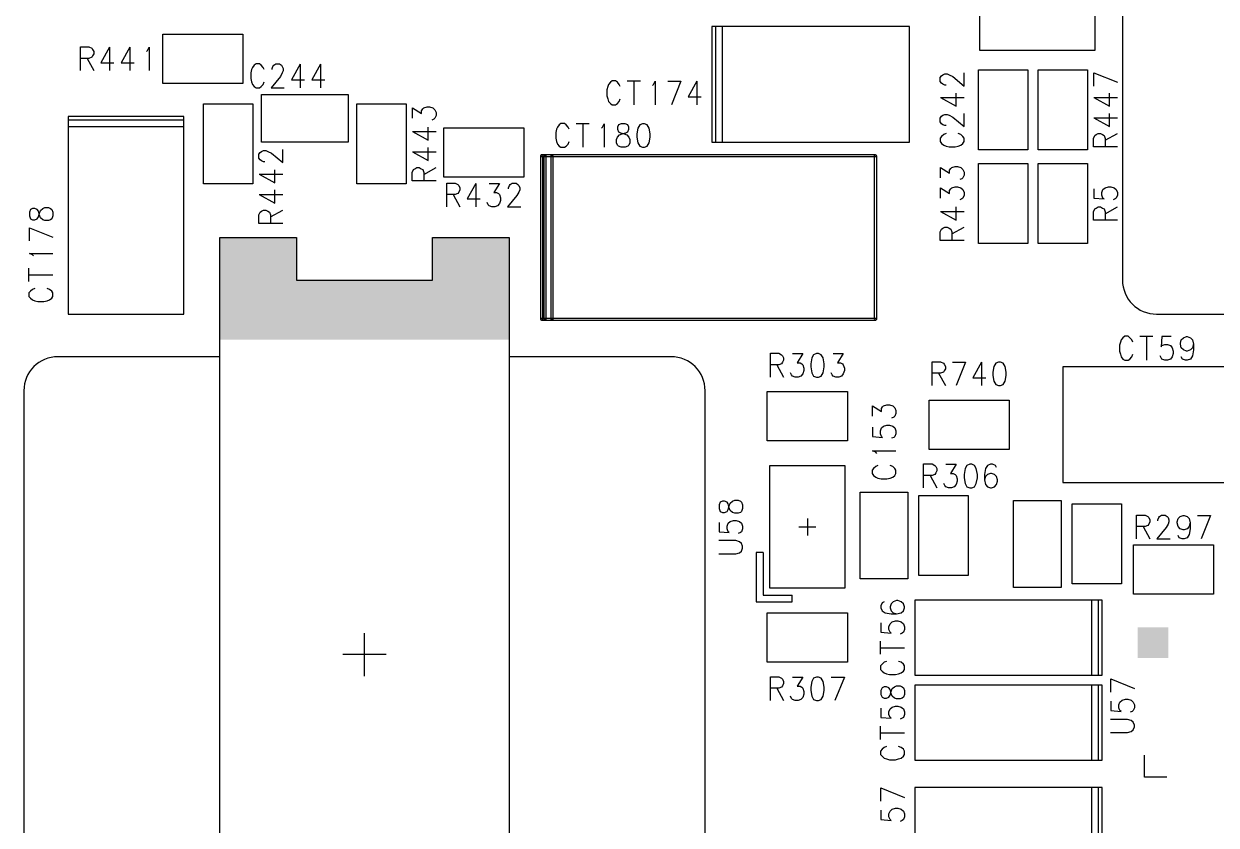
# Model space of a CAD drawing. Extents: x 295 to 953, y 10 to 290.
# Drawn here: x 705.5 to 763.3, y 161.7 to 200.5 of the extents above; entities that cross this region are included whole.
import ezdxf

# ---------------------------------------------------------------- set-up
doc = ezdxf.new("R2010")
doc.units = 0
doc.header["$LTSCALE"] = 5
doc.header["$MEASUREMENT"] = 0
doc.layers.add('13_C-SILK_GBR', color=7, linetype='CONTINUOUS')

msp = doc.modelspace()

# ---------------------------------------------------------------- linework, layer by layer
at = {"layer": '13_C-SILK_GBR'}
for p, q in [((758.753, 213.7), (758.753, 188.125)), ((751.823, 208.338), (751.823, 199.263)), ((757.433, 199.263), (757.433, 208.338)), ((739.365, 200.418), (738.87, 200.418)), ((739.035, 200.418), (738.87, 200.418)), ((738.87, 200.418), (738.87, 194.808)), ((739.2, 200.418), (739.035, 200.418)), ((739.035, 200.418), (739.035, 194.808)), ((739.365, 200.418), (739.365, 194.808)), ((748.44, 200.418), (739.365, 200.418)), ((748.44, 194.808), (748.44, 200.418)), ((712.264, 197.654), (712.264, 200.046)), ((712.264, 200.046), (716.141, 200.046)), ((716.141, 200.046), (716.141, 197.654)), ((708.286, 198.273), (708.286, 199.428)), ((708.286, 199.428), (708.695, 199.428)), ((708.695, 199.428), (708.829, 199.358)), ((708.829, 199.358), (708.873, 199.305)), ((708.873, 199.305), (708.924, 199.2)), ((709.688, 199.409), (709.267, 198.657)), ((709.688, 199.409), (709.688, 198.273)), ((710.67, 199.409), (710.249, 198.657)), ((710.67, 199.409), (710.67, 198.273)), ((711.48, 199.2), (711.531, 199.253)), ((711.531, 199.253), (711.607, 199.409)), ((711.607, 199.409), (711.607, 198.273)), ((751.823, 199.263), (757.433, 199.263)), ((708.695, 198.868), (708.286, 198.868)), ((708.599, 198.868), (708.924, 198.273)), ((708.829, 198.919), (708.695, 198.868)), ((708.873, 198.99), (708.829, 198.919)), ((708.924, 199.094), (708.873, 198.99)), ((708.924, 199.2), (708.924, 199.094)), ((709.267, 198.657), (709.906, 198.657)), ((710.249, 198.657), (710.888, 198.657)), ((716.574, 198.322), (716.536, 198.165)), ((716.536, 198.165), (716.536, 197.885)), ((716.618, 198.428), (716.574, 198.322)), ((716.702, 198.533), (716.618, 198.428)), ((716.785, 198.603), (716.702, 198.533)), ((716.956, 198.603), (716.785, 198.603)), ((717.041, 198.533), (716.956, 198.603)), ((717.13, 198.428), (717.041, 198.533)), ((717.174, 198.322), (717.13, 198.428)), ((717.562, 198.375), (717.607, 198.48)), ((717.562, 198.322), (717.562, 198.375)), ((717.607, 198.48), (717.651, 198.533)), ((717.651, 198.533), (717.74, 198.603)), ((717.74, 198.603), (717.927, 198.603)), ((717.927, 198.603), (718.016, 198.533)), ((718.06, 198.165), (717.971, 197.99)), ((718.016, 198.533), (718.06, 198.48)), ((718.06, 198.48), (718.105, 198.375)), ((718.105, 198.269), (718.06, 198.165)), ((718.105, 198.375), (718.105, 198.269)), ((718.92, 198.584), (718.499, 197.832)), ((718.92, 198.584), (718.92, 197.448)), ((719.902, 198.584), (719.481, 197.832)), ((719.902, 198.584), (719.902, 197.448)), ((750.047, 198.071), (750.153, 198.116)), ((750.153, 198.116), (750.258, 198.116)), ((750.258, 198.116), (750.362, 198.071)), ((751.08, 197.528), (751.08, 198.167)), ((751.781, 198.314), (754.174, 198.314)), ((751.781, 194.436), (751.781, 198.314)), ((754.174, 198.314), (754.174, 194.436)), ((754.669, 194.436), (754.669, 198.314)), ((754.669, 198.314), (757.061, 198.314)), ((757.061, 198.314), (757.061, 194.436)), ((757.368, 197.528), (757.368, 198.167)), ((757.368, 198.167), (758.505, 197.707)), ((716.141, 197.654), (712.264, 197.654)), ((716.536, 197.885), (716.574, 197.728)), ((716.574, 197.728), (716.618, 197.604)), ((716.618, 197.604), (716.702, 197.5)), ((717.041, 197.5), (717.13, 197.604)), ((717.13, 197.604), (717.174, 197.728)), ((717.971, 197.99), (717.517, 197.448)), ((718.499, 197.832), (719.138, 197.832)), ((719.481, 197.832), (720.119, 197.832)), ((733.866, 197.603), (733.821, 197.497)), ((733.948, 197.708), (733.866, 197.603)), ((734.031, 197.778), (733.948, 197.708)), ((734.204, 197.778), (734.031, 197.778)), ((734.286, 197.708), (734.204, 197.778)), ((734.375, 197.603), (734.286, 197.708)), ((734.42, 197.497), (734.375, 197.603)), ((734.765, 197.778), (735.402, 197.778)), ((735.083, 197.778), (735.083, 196.623)), ((735.994, 197.55), (736.045, 197.603)), ((736.045, 197.603), (736.123, 197.759)), ((736.123, 197.759), (736.123, 196.623)), ((736.728, 197.759), (737.365, 197.759)), ((737.365, 197.759), (736.907, 196.623)), ((738.131, 197.759), (737.71, 197.007)), ((738.131, 197.759), (738.131, 196.623)), ((749.925, 197.938), (749.994, 198.027)), ((749.925, 197.751), (749.925, 197.938)), ((749.994, 197.662), (749.925, 197.751)), ((749.994, 198.027), (750.047, 198.071)), ((750.047, 197.617), (749.994, 197.662)), ((750.153, 197.573), (750.047, 197.617)), ((750.206, 197.573), (750.153, 197.573)), ((750.362, 198.071), (750.537, 197.982)), ((750.537, 197.982), (751.08, 197.528)), ((716.702, 197.5), (716.785, 197.448)), ((716.785, 197.448), (716.956, 197.448)), ((716.956, 197.448), (717.041, 197.5)), ((717.049, 194.808), (717.049, 197.118)), ((717.049, 197.118), (721.256, 197.118)), ((717.517, 197.448), (718.156, 197.448)), ((721.256, 197.118), (721.256, 194.808)), ((733.821, 197.497), (733.783, 197.34)), ((733.783, 197.34), (733.783, 197.06)), ((733.783, 197.06), (733.821, 196.903)), ((737.71, 197.007), (738.347, 197.007)), ((749.943, 196.967), (750.696, 196.547)), ((749.943, 196.967), (751.08, 196.967)), ((750.696, 196.547), (750.696, 197.185)), ((757.368, 196.967), (758.121, 196.547)), ((757.368, 196.967), (758.505, 196.967)), ((758.121, 196.547), (758.121, 197.185)), ((714.244, 196.664), (716.636, 196.664)), ((714.244, 192.786), (714.244, 196.664)), ((716.636, 196.664), (716.636, 192.786)), ((721.669, 196.664), (724.061, 196.664)), ((721.669, 192.786), (721.669, 196.664)), ((724.061, 196.664), (724.061, 192.786)), ((724.368, 195.967), (724.368, 196.466)), ((724.368, 196.466), (724.805, 196.192)), ((724.805, 196.332), (724.858, 196.421)), ((724.858, 196.421), (724.909, 196.466)), ((724.909, 196.466), (725.068, 196.517)), ((725.068, 196.517), (725.19, 196.517)), ((725.19, 196.517), (725.348, 196.466)), ((725.348, 196.466), (725.452, 196.377)), ((725.452, 196.377), (725.505, 196.243)), ((733.821, 196.903), (733.866, 196.779)), ((733.866, 196.779), (733.948, 196.675)), ((733.948, 196.675), (734.031, 196.623)), ((734.031, 196.623), (734.204, 196.623)), ((734.204, 196.623), (734.286, 196.675)), ((734.286, 196.675), (734.375, 196.779)), ((734.375, 196.779), (734.42, 196.903)), ((713.295, 196.045), (707.685, 196.045)), ((707.685, 196.045), (707.685, 195.88)), ((713.295, 195.88), (707.685, 195.88)), ((707.685, 195.88), (707.685, 195.55)), ((713.295, 195.55), (713.295, 196.045)), ((713.295, 195.88), (713.295, 196.045)), ((713.295, 195.715), (713.295, 195.88)), ((724.805, 196.192), (724.805, 196.332)), ((725.399, 195.923), (725.296, 195.878)), ((725.452, 195.967), (725.399, 195.923)), ((725.505, 196.101), (725.452, 195.967)), ((725.505, 196.243), (725.505, 196.101)), ((749.925, 195.974), (749.994, 196.063)), ((749.925, 195.788), (749.925, 195.974)), ((749.994, 195.699), (749.925, 195.788)), ((749.994, 196.063), (750.047, 196.108)), ((750.047, 196.108), (750.153, 196.152)), ((750.153, 196.152), (750.258, 196.152)), ((750.258, 196.152), (750.362, 196.108)), ((750.362, 196.108), (750.537, 196.019)), ((750.537, 196.019), (751.08, 195.565)), ((751.08, 195.565), (751.08, 196.203)), ((757.368, 195.986), (758.121, 195.565)), ((757.368, 195.986), (758.505, 195.986)), ((758.121, 195.565), (758.121, 196.203)), ((713.295, 195.55), (707.685, 195.55)), ((707.685, 195.55), (707.685, 186.475)), ((713.295, 186.475), (713.295, 195.55)), ((724.368, 195.317), (725.121, 194.897)), ((724.368, 195.317), (725.505, 195.317)), ((725.121, 194.897), (725.121, 195.535)), ((725.876, 193.116), (725.876, 195.509)), ((725.876, 195.509), (729.754, 195.509)), ((729.754, 195.509), (729.754, 193.116)), ((731.346, 195.435), (731.308, 195.278)), ((731.308, 195.278), (731.308, 194.997)), ((731.391, 195.54), (731.346, 195.435)), ((731.473, 195.646), (731.391, 195.54)), ((731.556, 195.715), (731.473, 195.646)), ((731.729, 195.715), (731.556, 195.715)), ((731.811, 195.646), (731.729, 195.715)), ((731.9, 195.54), (731.811, 195.646)), ((731.945, 195.435), (731.9, 195.54)), ((732.29, 195.715), (732.927, 195.715)), ((732.608, 195.715), (732.608, 194.56)), ((733.519, 195.487), (733.57, 195.54)), ((733.57, 195.54), (733.648, 195.697)), ((733.648, 195.697), (733.648, 194.56)), ((734.342, 195.646), (734.298, 195.54)), ((734.298, 195.54), (734.298, 195.435)), ((734.298, 195.435), (734.342, 195.312)), ((734.476, 195.697), (734.342, 195.646)), ((734.342, 195.312), (734.432, 195.26)), ((734.387, 195.156), (734.521, 195.207)), ((734.432, 195.26), (734.616, 195.207)), ((734.661, 195.697), (734.476, 195.697)), ((734.521, 195.207), (734.705, 195.26)), ((734.616, 195.207), (734.75, 195.156)), ((734.795, 195.646), (734.661, 195.697)), ((734.705, 195.26), (734.795, 195.312)), ((734.839, 195.54), (734.795, 195.646)), ((734.795, 195.312), (734.839, 195.435)), ((734.839, 195.435), (734.839, 195.54)), ((735.28, 195.487), (735.235, 195.207)), ((735.235, 195.207), (735.235, 195.05)), ((735.369, 195.646), (735.28, 195.487)), ((735.509, 195.697), (735.369, 195.646)), ((735.598, 195.697), (735.509, 195.697)), ((735.732, 195.646), (735.598, 195.697)), ((735.821, 195.487), (735.732, 195.646)), ((735.872, 195.207), (735.821, 195.487)), ((735.872, 195.05), (735.872, 195.207)), ((750.047, 195.654), (749.994, 195.699)), ((750.153, 195.609), (750.047, 195.654)), ((750.206, 195.222), (750.1, 195.177)), ((750.206, 195.609), (750.153, 195.609)), ((750.923, 195.177), (750.8, 195.222)), ((757.472, 195.171), (757.578, 195.222)), ((757.578, 195.222), (757.683, 195.222)), ((757.683, 195.222), (757.787, 195.171)), ((757.909, 194.897), (758.505, 195.222)), ((721.256, 194.808), (717.049, 194.808)), ((731.308, 194.997), (731.346, 194.841)), ((731.346, 194.841), (731.391, 194.717)), ((731.391, 194.717), (731.473, 194.613)), ((731.811, 194.613), (731.9, 194.717)), ((731.9, 194.717), (731.945, 194.841)), ((734.253, 194.944), (734.298, 195.05)), ((734.253, 194.77), (734.253, 194.944)), ((734.298, 194.666), (734.253, 194.77)), ((734.298, 195.05), (734.387, 195.156)), ((734.342, 194.613), (734.298, 194.666)), ((734.75, 195.156), (734.839, 195.05)), ((734.839, 194.666), (734.795, 194.613)), ((734.839, 195.05), (734.89, 194.944)), ((734.89, 194.77), (734.839, 194.666)), ((734.89, 194.944), (734.89, 194.77)), ((735.235, 195.05), (735.28, 194.77)), ((735.28, 194.77), (735.369, 194.613)), ((735.732, 194.613), (735.821, 194.77)), ((735.821, 194.77), (735.872, 195.05)), ((738.87, 194.808), (739.035, 194.808)), ((739.035, 194.808), (739.365, 194.808)), ((739.365, 194.808), (748.44, 194.808)), ((749.994, 195.088), (749.925, 195.004)), ((749.925, 195.004), (749.925, 194.832)), ((749.925, 194.832), (749.994, 194.75)), ((750.1, 195.177), (749.994, 195.088)), ((749.994, 194.75), (750.1, 194.666)), ((750.1, 194.666), (750.206, 194.621)), ((750.206, 194.621), (750.362, 194.583)), ((750.643, 194.583), (750.8, 194.621)), ((750.8, 194.621), (750.923, 194.666)), ((751.027, 195.088), (750.923, 195.177)), ((750.923, 194.666), (751.027, 194.75)), ((751.08, 195.004), (751.027, 195.088)), ((751.027, 194.75), (751.08, 194.832)), ((751.08, 194.832), (751.08, 195.004)), ((757.35, 194.992), (757.419, 195.126)), ((757.35, 194.583), (757.35, 194.992)), ((757.419, 195.126), (757.472, 195.171)), ((757.787, 195.171), (757.858, 195.126)), ((757.858, 195.126), (757.909, 194.992)), ((757.909, 194.992), (757.909, 194.583)), ((716.925, 194.225), (716.994, 194.314)), ((716.925, 194.039), (716.925, 194.225)), ((716.994, 194.314), (717.047, 194.359)), ((717.047, 194.359), (717.153, 194.403)), ((717.153, 194.403), (717.258, 194.403)), ((717.258, 194.403), (717.362, 194.359)), ((717.362, 194.359), (717.537, 194.27)), ((717.537, 194.27), (718.08, 193.816)), ((718.08, 193.816), (718.08, 194.454)), ((724.368, 194.336), (725.121, 193.915)), ((724.368, 194.336), (725.505, 194.336)), ((725.121, 193.915), (725.121, 194.553)), ((730.579, 194.164), (730.604, 194.189)), ((730.604, 194.189), (730.579, 194.164)), ((730.579, 194.148), (730.579, 194.164)), ((730.579, 194.164), (730.579, 194.131)), ((730.579, 186.228), (730.579, 194.148)), ((730.579, 194.131), (730.604, 194.106)), ((730.604, 194.189), (730.637, 194.189)), ((730.62, 194.189), (730.604, 194.189)), ((730.785, 194.189), (730.62, 194.189)), ((730.62, 194.106), (730.785, 194.106)), ((730.637, 194.189), (730.661, 194.164)), ((730.661, 194.148), (730.661, 186.228)), ((730.769, 194.189), (730.744, 194.164)), ((730.744, 194.164), (730.769, 194.189)), ((730.744, 194.164), (730.744, 194.131)), ((730.744, 194.148), (730.744, 194.164)), ((730.744, 186.228), (730.744, 194.148)), ((730.744, 194.131), (730.769, 194.106)), ((730.785, 194.189), (730.769, 194.189)), ((730.769, 194.189), (730.802, 194.189)), ((731.115, 194.189), (730.785, 194.189)), ((730.785, 194.106), (730.802, 194.106)), ((730.785, 194.106), (731.115, 194.106)), ((730.826, 194.164), (730.802, 194.189)), ((730.802, 194.189), (730.826, 194.164)), ((730.802, 194.106), (730.826, 194.131)), ((730.826, 194.131), (730.826, 194.164)), ((730.826, 194.148), (730.826, 186.228)), ((731.099, 194.189), (731.074, 194.164)), ((731.074, 194.164), (731.099, 194.189)), ((731.074, 194.164), (731.074, 194.131)), ((731.074, 194.148), (731.074, 194.164)), ((731.074, 186.228), (731.074, 194.148)), ((731.074, 194.131), (731.099, 194.106)), ((731.115, 194.189), (731.099, 194.189)), ((731.099, 194.189), (731.132, 194.189)), ((746.79, 194.189), (731.115, 194.189)), ((731.115, 194.106), (731.132, 194.106)), ((731.115, 194.106), (746.79, 194.106)), ((731.156, 194.164), (731.132, 194.189)), ((731.132, 194.189), (731.156, 194.164)), ((731.132, 194.106), (731.156, 194.131)), ((731.156, 194.131), (731.156, 194.164)), ((731.156, 194.148), (731.156, 186.228)), ((731.473, 194.613), (731.556, 194.56)), ((731.556, 194.56), (731.729, 194.56)), ((731.729, 194.56), (731.811, 194.613)), ((734.476, 194.56), (734.342, 194.613)), ((734.661, 194.56), (734.476, 194.56)), ((734.795, 194.613), (734.661, 194.56)), ((735.369, 194.613), (735.509, 194.56)), ((735.509, 194.56), (735.598, 194.56)), ((735.598, 194.56), (735.732, 194.613)), ((746.749, 194.164), (746.774, 194.189)), ((746.749, 194.148), (746.749, 194.164)), ((746.749, 186.228), (746.749, 194.148)), ((746.774, 194.189), (746.807, 194.189)), ((746.79, 194.106), (746.807, 194.106)), ((746.831, 194.164), (746.807, 194.189)), ((746.807, 194.189), (746.831, 194.164)), ((746.807, 194.106), (746.831, 194.131)), ((746.831, 194.131), (746.831, 194.164)), ((746.831, 194.148), (746.831, 186.228)), ((750.362, 194.583), (750.643, 194.583)), ((754.174, 194.436), (751.781, 194.436)), ((757.061, 194.436), (754.669, 194.436)), ((758.505, 194.583), (757.35, 194.583)), ((716.994, 193.95), (716.925, 194.039)), ((717.047, 193.905), (716.994, 193.95)), ((717.153, 193.86), (717.047, 193.905)), ((717.206, 193.86), (717.153, 193.86)), ((717.696, 192.834), (717.696, 193.473)), ((724.35, 193.342), (724.419, 193.476)), ((724.419, 193.476), (724.472, 193.521)), ((724.472, 193.521), (724.578, 193.572)), ((724.578, 193.572), (724.683, 193.572)), ((724.683, 193.572), (724.787, 193.521)), ((724.787, 193.521), (724.858, 193.476)), ((724.858, 193.476), (724.909, 193.342)), ((724.909, 193.247), (725.505, 193.572)), ((749.943, 193.08), (749.943, 193.578)), ((749.943, 193.578), (750.38, 193.304)), ((750.38, 193.445), (750.433, 193.534)), ((750.433, 193.534), (750.484, 193.578)), ((750.484, 193.578), (750.643, 193.629)), ((750.643, 193.629), (750.765, 193.629)), ((750.765, 193.629), (750.923, 193.578)), ((750.923, 193.578), (751.027, 193.489)), ((751.027, 193.489), (751.08, 193.356)), ((751.781, 193.776), (754.174, 193.776)), ((751.781, 189.899), (751.781, 193.776)), ((754.174, 193.776), (754.174, 189.899)), ((754.669, 193.776), (757.061, 193.776)), ((754.669, 189.899), (754.669, 193.776)), ((757.061, 193.776), (757.061, 189.899)), ((716.943, 193.255), (717.696, 192.834)), ((716.943, 193.255), (718.08, 193.255)), ((724.35, 192.933), (724.35, 193.342)), ((725.505, 192.933), (724.35, 192.933)), ((724.909, 193.342), (724.909, 192.933)), ((729.754, 193.116), (725.876, 193.116)), ((750.38, 193.304), (750.38, 193.445)), ((750.974, 193.035), (750.871, 192.991)), ((751.027, 193.08), (750.974, 193.035)), ((751.08, 193.214), (751.027, 193.08)), ((751.08, 193.356), (751.08, 193.214)), ((716.636, 192.786), (714.244, 192.786)), ((717.696, 191.852), (717.696, 192.491)), ((724.061, 192.786), (721.669, 192.786)), ((726.023, 191.673), (726.023, 192.828)), ((726.023, 192.828), (726.432, 192.828)), ((726.432, 192.828), (726.566, 192.758)), ((726.566, 192.319), (726.432, 192.268)), ((726.566, 192.758), (726.611, 192.705)), ((726.611, 192.39), (726.566, 192.319)), ((726.611, 192.705), (726.662, 192.6)), ((726.662, 192.494), (726.611, 192.39)), ((726.662, 192.6), (726.662, 192.494)), ((727.426, 192.809), (727.005, 192.057)), ((727.426, 192.809), (727.426, 191.673)), ((728.076, 192.809), (728.574, 192.809)), ((728.574, 192.809), (728.3, 192.372)), ((728.3, 192.372), (728.44, 192.372)), ((728.44, 192.372), (728.53, 192.319)), ((728.53, 192.319), (728.574, 192.268)), ((729.013, 192.6), (729.058, 192.705)), ((729.013, 192.547), (729.013, 192.6)), ((729.058, 192.705), (729.102, 192.758)), ((729.102, 192.758), (729.191, 192.828)), ((729.191, 192.828), (729.378, 192.828)), ((729.378, 192.828), (729.467, 192.758)), ((729.511, 192.39), (729.422, 192.215)), ((729.467, 192.758), (729.511, 192.705)), ((729.511, 192.705), (729.556, 192.6)), ((729.556, 192.494), (729.511, 192.39)), ((729.556, 192.6), (729.556, 192.494)), ((749.943, 192.098), (749.943, 192.597)), ((749.943, 192.597), (750.38, 192.323)), ((750.38, 192.463), (750.433, 192.552)), ((750.38, 192.323), (750.38, 192.463)), ((750.433, 192.552), (750.484, 192.597)), ((750.484, 192.597), (750.643, 192.648)), ((750.643, 192.648), (750.765, 192.648)), ((750.765, 192.648), (750.923, 192.597)), ((750.923, 192.597), (751.027, 192.507)), ((751.027, 192.507), (751.08, 192.374)), ((751.08, 192.374), (751.08, 192.232)), ((757.368, 192.552), (757.368, 192.098)), ((757.753, 192.367), (757.805, 192.507)), ((757.753, 192.232), (757.753, 192.367)), ((757.805, 192.507), (757.909, 192.597)), ((757.909, 192.597), (758.068, 192.648)), ((758.068, 192.648), (758.19, 192.648)), ((758.19, 192.648), (758.348, 192.597)), ((758.348, 192.597), (758.452, 192.507)), ((758.452, 192.507), (758.505, 192.367)), ((758.505, 192.367), (758.505, 192.232)), ((716.943, 192.273), (717.696, 191.852)), ((716.943, 192.273), (718.08, 192.273)), ((726.432, 192.268), (726.023, 192.268)), ((726.337, 192.268), (726.662, 191.673)), ((727.005, 192.057), (727.643, 192.057)), ((728.031, 191.778), (727.987, 191.882)), ((728.076, 191.725), (728.031, 191.778)), ((728.574, 191.829), (728.485, 191.725)), ((728.574, 192.268), (728.625, 192.11)), ((728.625, 191.988), (728.574, 191.829)), ((728.625, 192.11), (728.625, 191.988)), ((729.422, 192.215), (728.968, 191.673)), ((750.974, 192.054), (750.871, 192.009)), ((751.027, 192.098), (750.974, 192.054)), ((751.08, 192.232), (751.027, 192.098)), ((757.368, 192.098), (757.858, 192.054)), ((757.805, 192.098), (757.753, 192.232)), ((757.858, 192.054), (757.805, 192.098)), ((758.399, 192.054), (758.296, 192.009)), ((758.452, 192.098), (758.399, 192.054)), ((758.505, 192.232), (758.452, 192.098)), ((705.857, 191.549), (705.806, 191.415)), ((705.806, 191.415), (705.806, 191.23)), ((705.806, 191.23), (705.857, 191.097)), ((705.962, 191.593), (705.857, 191.549)), ((706.068, 191.593), (705.962, 191.593)), ((706.19, 191.549), (706.068, 191.593)), ((706.243, 191.46), (706.19, 191.549)), ((706.19, 191.097), (706.243, 191.186)), ((706.296, 191.275), (706.243, 191.46)), ((706.243, 191.186), (706.296, 191.371)), ((706.296, 191.371), (706.347, 191.504)), ((706.347, 191.141), (706.296, 191.275)), ((706.347, 191.504), (706.453, 191.593)), ((706.453, 191.593), (706.558, 191.644)), ((706.558, 191.644), (706.733, 191.644)), ((706.733, 191.644), (706.837, 191.593)), ((706.837, 191.593), (706.89, 191.549)), ((706.89, 191.549), (706.943, 191.415)), ((706.943, 191.23), (706.89, 191.097)), ((706.943, 191.415), (706.943, 191.23)), ((716.925, 191.28), (716.994, 191.413)), ((716.925, 190.871), (716.925, 191.28)), ((716.994, 191.413), (717.047, 191.458)), ((717.047, 191.458), (717.153, 191.509)), ((717.153, 191.509), (717.258, 191.509)), ((717.258, 191.509), (717.362, 191.458)), ((717.362, 191.458), (717.433, 191.413)), ((717.433, 191.413), (717.484, 191.28)), ((717.484, 191.184), (718.08, 191.509)), ((717.484, 191.28), (717.484, 190.871)), ((728.209, 191.673), (728.076, 191.725)), ((728.351, 191.673), (728.209, 191.673)), ((728.485, 191.725), (728.351, 191.673)), ((728.968, 191.673), (729.607, 191.673)), ((749.943, 191.448), (750.696, 191.027)), ((749.943, 191.448), (751.08, 191.448)), ((750.696, 191.027), (750.696, 191.666)), ((757.35, 191.437), (757.419, 191.57)), ((757.35, 191.027), (757.35, 191.437)), ((757.419, 191.57), (757.472, 191.615)), ((757.472, 191.615), (757.578, 191.666)), ((757.578, 191.666), (757.683, 191.666)), ((757.683, 191.666), (757.787, 191.615)), ((757.787, 191.615), (757.858, 191.57)), ((757.858, 191.57), (757.909, 191.437)), ((757.909, 191.341), (758.505, 191.666)), ((757.909, 191.437), (757.909, 191.027)), ((705.806, 190.026), (705.806, 190.663)), ((705.806, 190.663), (706.943, 190.204)), ((705.857, 191.097), (705.962, 191.052)), ((705.962, 191.052), (706.068, 191.052)), ((706.068, 191.052), (706.19, 191.097)), ((706.453, 191.052), (706.347, 191.141)), ((706.558, 191.008), (706.453, 191.052)), ((706.733, 191.008), (706.558, 191.008)), ((706.837, 191.052), (706.733, 191.008)), ((706.89, 191.097), (706.837, 191.052)), ((718.08, 190.871), (716.925, 190.871)), ((749.925, 190.455), (749.994, 190.588)), ((749.994, 190.588), (750.047, 190.633)), ((750.047, 190.633), (750.153, 190.684)), ((750.153, 190.684), (750.258, 190.684)), ((750.258, 190.684), (750.362, 190.633)), ((750.362, 190.633), (750.433, 190.588)), ((750.433, 190.588), (750.484, 190.455)), ((750.484, 190.359), (751.08, 190.684)), ((758.505, 191.027), (757.35, 191.027)), ((715.028, 190.188), (718.74, 190.188)), ((715.028, 149.763), (715.028, 190.188)), ((718.74, 190.188), (718.74, 188.125)), ((725.34, 190.188), (729.053, 190.188)), ((725.34, 188.125), (725.34, 190.188)), ((729.053, 190.188), (729.053, 149.763)), ((749.925, 190.046), (749.925, 190.455)), ((751.08, 190.046), (749.925, 190.046)), ((750.484, 190.455), (750.484, 190.046)), ((705.962, 189.343), (705.806, 189.42)), ((705.806, 189.42), (706.943, 189.42)), ((754.174, 189.899), (751.781, 189.899)), ((757.061, 189.899), (754.669, 189.899)), ((706.015, 189.292), (705.962, 189.343)), ((705.788, 188.062), (705.788, 188.699)), ((705.788, 188.381), (706.943, 188.381)), ((706.068, 187.717), (705.962, 187.673)), ((706.786, 187.673), (706.662, 187.717)), ((718.74, 188.125), (725.34, 188.125)), ((705.857, 187.584), (705.788, 187.501)), ((705.788, 187.501), (705.788, 187.328)), ((705.788, 187.328), (705.857, 187.246)), ((705.962, 187.673), (705.857, 187.584)), ((705.857, 187.246), (705.962, 187.163)), ((705.962, 187.163), (706.068, 187.119)), ((706.068, 187.119), (706.225, 187.081)), ((706.505, 187.081), (706.662, 187.119)), ((706.662, 187.119), (706.786, 187.163)), ((706.89, 187.584), (706.786, 187.673)), ((706.786, 187.163), (706.89, 187.246)), ((706.943, 187.501), (706.89, 187.584)), ((706.89, 187.246), (706.943, 187.328)), ((706.943, 187.328), (706.943, 187.501)), ((706.225, 187.081), (706.505, 187.081)), ((707.685, 186.475), (713.295, 186.475)), ((730.604, 186.269), (730.579, 186.244)), ((730.579, 186.244), (730.579, 186.211)), ((730.579, 186.211), (730.604, 186.186)), ((730.604, 186.186), (730.579, 186.211)), ((730.62, 186.269), (730.604, 186.269)), ((730.637, 186.186), (730.604, 186.186)), ((730.785, 186.269), (730.62, 186.269)), ((730.62, 186.186), (730.785, 186.186)), ((730.661, 186.211), (730.637, 186.186)), ((730.661, 186.228), (730.661, 186.211)), ((730.769, 186.269), (730.744, 186.244)), ((730.744, 186.244), (730.744, 186.211)), ((730.769, 186.186), (730.744, 186.211)), ((730.744, 186.211), (730.769, 186.186)), ((730.785, 186.269), (730.769, 186.269)), ((730.802, 186.186), (730.769, 186.186)), ((731.115, 186.269), (730.785, 186.269)), ((730.785, 186.186), (730.802, 186.186)), ((730.785, 186.186), (731.115, 186.186)), ((730.826, 186.244), (730.802, 186.269)), ((730.802, 186.186), (730.826, 186.211)), ((730.826, 186.211), (730.802, 186.186)), ((730.826, 186.211), (730.826, 186.244)), ((730.826, 186.228), (730.826, 186.211)), ((731.099, 186.269), (731.074, 186.244)), ((731.074, 186.244), (731.074, 186.211)), ((731.074, 186.211), (731.099, 186.186)), ((731.099, 186.186), (731.074, 186.211)), ((731.115, 186.269), (731.099, 186.269)), ((731.132, 186.186), (731.099, 186.186)), ((746.79, 186.269), (731.115, 186.269)), ((731.115, 186.186), (731.132, 186.186)), ((731.115, 186.186), (746.79, 186.186)), ((731.156, 186.244), (731.132, 186.269)), ((731.132, 186.186), (731.156, 186.211)), ((731.156, 186.211), (731.132, 186.186)), ((731.156, 186.211), (731.156, 186.244)), ((731.156, 186.228), (731.156, 186.211)), ((746.774, 186.186), (746.749, 186.211)), ((746.807, 186.186), (746.774, 186.186)), ((746.79, 186.186), (746.807, 186.186)), ((746.831, 186.244), (746.807, 186.269)), ((746.831, 186.211), (746.807, 186.186)), ((746.807, 186.186), (746.831, 186.211)), ((746.831, 186.211), (746.831, 186.244)), ((746.831, 186.228), (746.831, 186.211)), ((760.403, 186.475), (768.24, 186.475)), ((758.86, 185.403), (758.777, 185.333)), ((759.031, 185.403), (758.86, 185.403)), ((759.116, 185.333), (759.031, 185.403)), ((759.592, 185.403), (760.231, 185.403)), ((759.911, 185.403), (759.911, 184.248)), ((760.663, 185.384), (760.619, 184.894)), ((761.117, 185.384), (760.663, 185.384)), ((761.703, 185.333), (761.85, 185.384)), ((761.85, 185.384), (761.894, 185.384)), ((761.894, 185.384), (762.048, 185.333)), ((758.649, 185.122), (758.611, 184.965)), ((758.611, 184.965), (758.611, 184.685)), ((758.693, 185.228), (758.649, 185.122)), ((758.777, 185.333), (758.693, 185.228)), ((759.205, 185.228), (759.116, 185.333)), ((759.249, 185.122), (759.205, 185.228)), ((760.619, 184.894), (760.663, 184.947)), ((760.663, 184.947), (760.797, 185)), ((760.797, 185), (760.932, 185)), ((760.932, 185), (761.072, 184.947)), ((761.072, 184.947), (761.162, 184.843)), ((761.162, 184.843), (761.213, 184.685)), ((761.556, 185.069), (761.6, 185.228)), ((761.556, 185.018), (761.556, 185.069)), ((761.6, 184.843), (761.556, 185.018)), ((761.6, 185.228), (761.703, 185.333)), ((761.703, 184.738), (761.6, 184.843)), ((762.048, 185.333), (762.143, 185.228)), ((762.143, 184.843), (762.048, 184.738)), ((762.143, 185.228), (762.194, 185.018)), ((762.194, 185.018), (762.143, 184.843)), ((762.194, 185.018), (762.194, 184.738)), ((715.028, 184.413), (707.19, 184.413)), ((736.89, 184.413), (729.053, 184.413)), ((741.698, 183.423), (741.698, 184.578)), ((741.698, 184.578), (742.107, 184.578)), ((742.107, 184.578), (742.241, 184.508)), ((742.241, 184.508), (742.286, 184.455)), ((742.286, 184.455), (742.337, 184.35)), ((742.337, 184.244), (742.286, 184.14)), ((742.337, 184.35), (742.337, 184.244)), ((742.769, 184.559), (743.267, 184.559)), ((743.267, 184.559), (742.993, 184.122)), ((743.706, 184.35), (743.662, 184.069)), ((743.795, 184.508), (743.706, 184.35)), ((743.936, 184.559), (743.795, 184.508)), ((744.026, 184.559), (743.936, 184.559)), ((744.16, 184.508), (744.026, 184.559)), ((744.249, 184.35), (744.16, 184.508)), ((744.3, 184.069), (744.249, 184.35)), ((744.733, 184.559), (745.231, 184.559)), ((745.231, 184.559), (744.957, 184.122)), ((758.611, 184.685), (758.649, 184.528)), ((758.649, 184.528), (758.693, 184.404)), ((758.693, 184.404), (758.777, 184.3)), ((758.777, 184.3), (758.86, 184.248)), ((758.86, 184.248), (759.031, 184.248)), ((759.031, 184.248), (759.116, 184.3)), ((759.116, 184.3), (759.205, 184.404)), ((759.205, 184.404), (759.249, 184.528)), ((760.619, 184.353), (760.574, 184.457)), ((760.663, 184.3), (760.619, 184.353)), ((760.797, 184.248), (760.663, 184.3)), ((760.932, 184.248), (760.797, 184.248)), ((761.072, 184.3), (760.932, 184.248)), ((761.162, 184.404), (761.072, 184.3)), ((761.213, 184.563), (761.162, 184.404)), ((761.213, 184.685), (761.213, 184.563)), ((761.652, 184.3), (761.6, 184.404)), ((761.798, 184.248), (761.652, 184.3)), ((761.85, 184.685), (761.703, 184.738)), ((761.894, 184.248), (761.798, 184.248)), ((761.894, 184.685), (761.85, 184.685)), ((762.048, 184.738), (761.894, 184.685)), ((762.048, 184.3), (761.894, 184.248)), ((762.143, 184.457), (762.048, 184.3)), ((762.194, 184.738), (762.143, 184.457)), ((742.107, 184.018), (741.698, 184.018)), ((742.012, 184.018), (742.337, 183.423)), ((742.241, 184.069), (742.107, 184.018)), ((742.286, 184.14), (742.241, 184.069)), ((742.993, 184.122), (743.134, 184.122)), ((743.134, 184.122), (743.223, 184.069)), ((743.223, 184.069), (743.267, 184.018)), ((743.267, 184.018), (743.318, 183.86)), ((743.318, 183.738), (743.267, 183.579)), ((743.318, 183.86), (743.318, 183.738)), ((743.662, 184.069), (743.662, 183.913)), ((743.662, 183.913), (743.706, 183.632)), ((744.249, 183.632), (744.3, 183.913)), ((744.3, 183.913), (744.3, 184.069)), ((744.957, 184.122), (745.097, 184.122)), ((745.097, 184.122), (745.186, 184.069)), ((745.186, 184.069), (745.231, 184.018)), ((745.231, 184.018), (745.282, 183.86)), ((745.282, 183.738), (745.231, 183.579)), ((745.282, 183.86), (745.282, 183.738)), ((749.536, 183.01), (749.536, 184.165)), ((749.536, 184.165), (749.945, 184.165)), ((749.945, 184.165), (750.079, 184.096)), ((750.079, 183.657), (749.945, 183.606)), ((750.079, 184.096), (750.123, 184.043)), ((750.123, 183.728), (750.079, 183.657)), ((750.123, 184.043), (750.174, 183.937)), ((750.174, 183.832), (750.123, 183.728)), ((750.174, 183.937), (750.174, 183.832)), ((750.517, 184.147), (751.156, 184.147)), ((751.156, 184.147), (750.696, 183.01)), ((751.92, 184.147), (751.499, 183.394)), ((751.92, 184.147), (751.92, 183.01)), ((752.525, 183.937), (752.481, 183.657)), ((752.481, 183.657), (752.481, 183.5)), ((752.615, 184.096), (752.525, 183.937)), ((752.755, 184.147), (752.615, 184.096)), ((752.846, 184.147), (752.755, 184.147)), ((752.979, 184.096), (752.846, 184.147)), ((753.068, 183.937), (752.979, 184.096)), ((753.119, 183.657), (753.068, 183.937)), ((753.119, 183.5), (753.119, 183.657)), ((764.94, 183.918), (755.865, 183.918)), ((755.865, 183.918), (755.865, 178.308)), ((742.724, 183.528), (742.68, 183.632)), ((742.769, 183.475), (742.724, 183.528)), ((742.903, 183.423), (742.769, 183.475)), ((743.045, 183.423), (742.903, 183.423)), ((743.178, 183.475), (743.045, 183.423)), ((743.267, 183.579), (743.178, 183.475)), ((743.706, 183.632), (743.795, 183.475)), ((743.795, 183.475), (743.936, 183.423)), ((743.936, 183.423), (744.026, 183.423)), ((744.026, 183.423), (744.16, 183.475)), ((744.16, 183.475), (744.249, 183.632)), ((744.688, 183.528), (744.643, 183.632)), ((744.733, 183.475), (744.688, 183.528)), ((744.866, 183.423), (744.733, 183.475)), ((745.008, 183.423), (744.866, 183.423)), ((745.142, 183.475), (745.008, 183.423)), ((745.231, 183.579), (745.142, 183.475)), ((749.945, 183.606), (749.536, 183.606)), ((749.849, 183.606), (750.174, 183.01)), ((751.499, 183.394), (752.138, 183.394)), ((752.481, 183.5), (752.525, 183.22)), ((752.525, 183.22), (752.615, 183.063)), ((752.979, 183.063), (753.068, 183.22)), ((753.068, 183.22), (753.119, 183.5)), ((705.54, 182.763), (705.54, 157.188)), ((738.54, 157.188), (738.54, 182.763)), ((741.551, 180.329), (741.551, 182.721)), ((741.551, 182.721), (745.429, 182.721)), ((745.429, 182.721), (745.429, 180.329)), ((752.615, 183.063), (752.755, 183.01)), ((752.755, 183.01), (752.846, 183.01)), ((752.846, 183.01), (752.979, 183.063)), ((746.643, 181.53), (746.643, 182.028)), ((746.643, 182.028), (747.08, 181.754)), ((747.08, 181.895), (747.133, 181.984)), ((747.133, 181.984), (747.184, 182.028)), ((747.184, 182.028), (747.343, 182.079)), ((747.343, 182.079), (747.465, 182.079)), ((747.465, 182.079), (747.623, 182.028)), ((747.623, 182.028), (747.727, 181.939)), ((747.727, 181.939), (747.78, 181.806)), ((749.389, 179.916), (749.389, 182.309)), ((749.389, 182.309), (753.266, 182.309)), ((753.266, 182.309), (753.266, 179.916)), ((747.08, 181.754), (747.08, 181.895)), ((747.674, 181.485), (747.571, 181.441)), ((747.727, 181.53), (747.674, 181.485)), ((747.78, 181.664), (747.727, 181.53)), ((747.78, 181.806), (747.78, 181.664)), ((746.643, 181.002), (746.643, 180.548)), ((747.028, 180.817), (747.08, 180.957)), ((747.028, 180.682), (747.028, 180.817)), ((747.08, 180.957), (747.184, 181.047)), ((747.184, 181.047), (747.343, 181.098)), ((747.343, 181.098), (747.465, 181.098)), ((747.465, 181.098), (747.623, 181.047)), ((747.623, 181.047), (747.727, 180.957)), ((747.727, 180.957), (747.78, 180.817)), ((747.78, 180.817), (747.78, 180.682)), ((745.429, 180.329), (741.551, 180.329)), ((746.643, 180.548), (747.133, 180.504)), ((747.08, 180.548), (747.028, 180.682)), ((747.133, 180.504), (747.08, 180.548)), ((747.674, 180.504), (747.571, 180.459)), ((747.727, 180.548), (747.674, 180.504)), ((747.78, 180.682), (747.727, 180.548)), ((746.8, 179.778), (746.643, 179.854)), ((746.643, 179.854), (747.78, 179.854)), ((746.853, 179.727), (746.8, 179.778)), ((753.266, 179.916), (749.389, 179.916)), ((741.675, 173.193), (741.675, 179.133)), ((741.675, 179.133), (745.305, 179.133)), ((745.305, 179.133), (745.305, 173.193)), ((746.8, 179.09), (746.694, 179.001)), ((746.906, 179.134), (746.8, 179.09)), ((747.623, 179.09), (747.5, 179.134)), ((747.727, 179.001), (747.623, 179.09)), ((749.123, 178.06), (749.123, 179.215)), ((749.123, 179.215), (749.532, 179.215)), ((749.532, 179.215), (749.666, 179.146)), ((749.666, 179.146), (749.711, 179.093)), ((749.711, 179.093), (749.762, 178.987)), ((750.194, 179.197), (750.692, 179.197)), ((750.692, 179.197), (750.418, 178.76)), ((751.22, 179.146), (751.131, 178.987)), ((751.361, 179.197), (751.22, 179.146)), ((751.451, 179.197), (751.361, 179.197)), ((751.585, 179.146), (751.451, 179.197)), ((751.674, 178.987), (751.585, 179.146)), ((752.215, 179.146), (752.113, 178.987)), ((752.362, 179.197), (752.215, 179.146)), ((752.458, 179.197), (752.362, 179.197)), ((752.605, 179.146), (752.458, 179.197)), ((752.656, 179.04), (752.605, 179.146)), ((746.694, 179.001), (746.625, 178.916)), ((746.625, 178.916), (746.625, 178.745)), ((746.625, 178.745), (746.694, 178.662)), ((746.694, 178.662), (746.8, 178.578)), ((746.8, 178.578), (746.906, 178.534)), ((746.906, 178.534), (747.062, 178.496)), ((747.062, 178.496), (747.343, 178.496)), ((747.343, 178.496), (747.5, 178.534)), ((747.5, 178.534), (747.623, 178.578)), ((747.623, 178.578), (747.727, 178.662)), ((747.78, 178.916), (747.727, 179.001)), ((747.727, 178.662), (747.78, 178.745)), ((747.78, 178.745), (747.78, 178.916)), ((749.532, 178.656), (749.123, 178.656)), ((749.437, 178.656), (749.762, 178.06)), ((749.666, 178.707), (749.532, 178.656)), ((749.711, 178.778), (749.666, 178.707)), ((749.762, 178.882), (749.711, 178.778)), ((749.762, 178.987), (749.762, 178.882)), ((750.418, 178.76), (750.559, 178.76)), ((750.559, 178.76), (750.648, 178.707)), ((750.648, 178.707), (750.692, 178.656)), ((750.692, 178.656), (750.743, 178.497)), ((750.743, 178.497), (750.743, 178.375)), ((751.131, 178.987), (751.087, 178.707)), ((751.087, 178.707), (751.087, 178.55)), ((751.087, 178.55), (751.131, 178.27)), ((751.725, 178.707), (751.674, 178.987)), ((751.674, 178.27), (751.725, 178.55)), ((751.725, 178.55), (751.725, 178.707)), ((752.113, 178.987), (752.068, 178.707)), ((752.068, 178.707), (752.068, 178.444)), ((752.113, 178.603), (752.068, 178.444)), ((752.215, 178.707), (752.113, 178.603)), ((752.362, 178.76), (752.215, 178.707)), ((752.407, 178.76), (752.362, 178.76)), ((752.554, 178.707), (752.407, 178.76)), ((752.656, 178.603), (752.554, 178.707)), ((752.707, 178.444), (752.656, 178.603)), ((750.149, 178.166), (750.105, 178.27)), ((750.194, 178.113), (750.149, 178.166)), ((750.328, 178.06), (750.194, 178.113)), ((750.47, 178.06), (750.328, 178.06)), ((750.603, 178.113), (750.47, 178.06)), ((750.692, 178.217), (750.603, 178.113)), ((750.743, 178.375), (750.692, 178.217)), ((751.131, 178.27), (751.22, 178.113)), ((751.22, 178.113), (751.361, 178.06)), ((751.361, 178.06), (751.451, 178.06)), ((751.451, 178.06), (751.585, 178.113)), ((751.585, 178.113), (751.674, 178.27)), ((752.068, 178.444), (752.113, 178.217)), ((752.113, 178.217), (752.215, 178.113)), ((752.215, 178.113), (752.362, 178.06)), ((752.362, 178.06), (752.407, 178.06)), ((752.407, 178.06), (752.554, 178.113)), ((752.554, 178.113), (752.656, 178.217)), ((752.656, 178.217), (752.707, 178.375)), ((752.707, 178.375), (752.707, 178.444)), ((755.865, 178.308), (764.94, 178.308)), ((739.269, 177.367), (739.218, 177.233)), ((739.375, 177.412), (739.269, 177.367)), ((739.481, 177.412), (739.375, 177.412)), ((739.603, 177.367), (739.481, 177.412)), ((739.655, 177.278), (739.603, 177.367)), ((739.708, 177.189), (739.759, 177.322)), ((739.759, 177.322), (739.865, 177.412)), ((739.865, 177.412), (739.971, 177.463)), ((739.971, 177.463), (740.146, 177.463)), ((740.146, 177.463), (740.249, 177.412)), ((740.249, 177.412), (740.302, 177.367)), ((740.302, 177.367), (740.355, 177.233)), ((746.048, 177.854), (748.358, 177.854)), ((746.048, 173.646), (746.048, 177.854)), ((748.358, 177.854), (748.358, 173.646)), ((748.894, 173.811), (748.894, 177.689)), ((748.894, 177.689), (751.286, 177.689)), ((751.286, 177.689), (751.286, 173.811)), ((753.473, 173.234), (753.473, 177.441)), ((753.473, 177.441), (755.783, 177.441)), ((755.783, 177.441), (755.783, 173.234)), ((739.218, 177.233), (739.218, 177.049)), ((739.218, 177.049), (739.269, 176.915)), ((739.269, 176.915), (739.375, 176.87)), ((739.375, 176.87), (739.481, 176.87)), ((739.481, 176.87), (739.603, 176.915)), ((739.603, 176.915), (739.655, 177.004)), ((739.708, 177.093), (739.655, 177.278)), ((739.655, 177.004), (739.708, 177.189)), ((739.759, 176.959), (739.708, 177.093)), ((739.865, 176.87), (739.759, 176.959)), ((739.971, 176.826), (739.865, 176.87)), ((740.146, 176.826), (739.971, 176.826)), ((740.249, 176.87), (740.146, 176.826)), ((740.302, 176.915), (740.249, 176.87)), ((740.355, 177.049), (740.302, 176.915)), ((740.355, 177.233), (740.355, 177.049)), ((756.319, 173.399), (756.319, 177.276)), ((756.319, 177.276), (758.711, 177.276)), ((758.711, 177.276), (758.711, 173.399)), ((759.436, 175.585), (759.436, 176.74)), ((759.436, 176.74), (759.845, 176.74)), ((759.845, 176.74), (759.979, 176.671)), ((760.551, 176.671), (760.64, 176.74)), ((760.64, 176.74), (760.827, 176.74)), ((760.827, 176.74), (760.916, 176.671)), ((761.546, 176.671), (761.693, 176.722)), ((761.693, 176.722), (761.737, 176.722)), ((761.737, 176.722), (761.891, 176.671)), ((762.381, 176.722), (763.019, 176.722)), ((763.019, 176.722), (762.559, 175.585)), ((739.218, 176.385), (739.218, 175.933)), ((739.603, 176.2), (739.655, 176.341)), ((739.603, 176.067), (739.603, 176.2)), ((739.655, 176.341), (739.759, 176.43)), ((739.759, 176.43), (739.918, 176.481)), ((739.918, 176.481), (740.04, 176.481)), ((740.04, 176.481), (740.198, 176.43)), ((740.198, 176.43), (740.302, 176.341)), ((740.302, 176.341), (740.355, 176.2)), ((740.355, 176.2), (740.355, 176.067)), ((743.078, 176.163), (743.903, 176.163)), ((743.49, 176.575), (743.49, 175.75)), ((759.845, 176.181), (759.436, 176.181)), ((759.749, 176.181), (760.074, 175.585)), ((759.979, 176.232), (759.845, 176.181)), ((759.979, 176.671), (760.023, 176.618)), ((760.023, 176.303), (759.979, 176.232)), ((760.023, 176.618), (760.074, 176.512)), ((760.074, 176.407), (760.023, 176.303)), ((760.074, 176.512), (760.074, 176.407)), ((760.462, 176.512), (760.507, 176.618)), ((760.462, 176.46), (760.462, 176.512)), ((760.507, 176.618), (760.551, 176.671)), ((760.96, 176.303), (760.871, 176.128)), ((760.916, 176.671), (760.96, 176.618)), ((760.96, 176.618), (761.005, 176.512)), ((761.005, 176.407), (760.96, 176.303)), ((761.005, 176.512), (761.005, 176.407)), ((761.399, 176.407), (761.444, 176.565)), ((761.399, 176.356), (761.399, 176.407)), ((761.444, 176.181), (761.399, 176.356)), ((761.444, 176.565), (761.546, 176.671)), ((761.546, 176.075), (761.444, 176.181)), ((761.891, 176.671), (761.987, 176.565)), ((761.987, 176.181), (761.891, 176.075)), ((761.987, 176.565), (762.038, 176.356)), ((762.038, 176.356), (761.987, 176.181)), ((762.038, 176.356), (762.038, 176.075)), ((739.218, 175.933), (739.708, 175.889)), ((739.655, 175.933), (739.603, 176.067)), ((739.708, 175.889), (739.655, 175.933)), ((740.249, 175.889), (740.146, 175.844)), ((740.302, 175.933), (740.249, 175.889)), ((740.355, 176.067), (740.302, 175.933)), ((760.871, 176.128), (760.417, 175.585)), ((760.417, 175.585), (761.056, 175.585)), ((761.495, 175.638), (761.444, 175.742)), ((761.642, 175.585), (761.495, 175.638)), ((761.693, 176.022), (761.546, 176.075)), ((761.737, 175.585), (761.642, 175.585)), ((761.737, 176.022), (761.693, 176.022)), ((761.891, 176.075), (761.737, 176.022)), ((761.891, 175.638), (761.737, 175.585)), ((761.987, 175.795), (761.891, 175.638)), ((762.038, 176.075), (761.987, 175.795)), ((740.022, 175.499), (739.2, 175.499)), ((740.198, 175.448), (740.022, 175.499)), ((740.302, 175.359), (740.198, 175.448)), ((740.198, 174.907), (740.302, 174.996)), ((740.355, 175.225), (740.302, 175.359)), ((740.302, 174.996), (740.355, 175.136)), ((740.355, 175.136), (740.355, 175.225)), ((759.289, 172.904), (759.289, 175.296)), ((759.289, 175.296), (763.166, 175.296)), ((763.166, 175.296), (763.166, 172.904)), ((739.2, 174.862), (740.022, 174.862)), ((740.022, 174.862), (740.198, 174.907)), ((741.345, 174.925), (741.015, 174.925)), ((741.015, 174.925), (741.015, 172.533)), ((741.345, 174.925), (741.345, 172.863)), ((748.358, 173.646), (746.048, 173.646)), ((751.286, 173.811), (748.894, 173.811)), ((758.711, 173.399), (756.319, 173.399)), ((741.345, 172.863), (742.748, 172.863)), ((745.305, 173.193), (741.675, 173.193)), ((742.748, 172.533), (742.748, 172.863)), ((755.783, 173.234), (753.473, 173.234)), ((763.166, 172.904), (759.289, 172.904)), ((741.015, 172.533), (742.748, 172.533)), ((747.107, 172.49), (747.056, 172.343)), ((747.056, 172.343), (747.056, 172.247)), ((747.056, 172.247), (747.107, 172.1)), ((747.212, 172.541), (747.107, 172.49)), ((747.107, 172.1), (747.265, 171.998)), ((747.546, 172.438), (747.493, 172.292)), ((747.493, 172.292), (747.493, 172.247)), ((747.493, 172.247), (747.546, 172.1)), ((747.65, 172.541), (747.546, 172.438)), ((747.546, 172.1), (747.65, 171.998)), ((747.808, 172.592), (747.65, 172.541)), ((747.877, 172.592), (747.808, 172.592)), ((748.036, 172.541), (747.877, 172.592)), ((748.14, 172.438), (748.036, 172.541)), ((748.036, 171.998), (748.14, 172.1)), ((748.193, 172.292), (748.14, 172.438)), ((748.14, 172.1), (748.193, 172.247)), ((748.193, 172.247), (748.193, 172.292)), ((757.268, 172.615), (748.688, 172.615)), ((748.688, 172.615), (748.688, 168.985)), ((757.598, 172.615), (757.268, 172.615)), ((757.268, 168.985), (757.268, 172.615)), ((757.763, 172.615), (757.598, 172.615)), ((757.598, 168.985), (757.598, 172.615)), ((757.763, 168.985), (757.763, 172.615)), ((741.551, 169.604), (741.551, 171.996)), ((741.551, 171.996), (745.429, 171.996)), ((745.429, 171.996), (745.429, 169.604)), ((747.265, 171.998), (747.546, 171.953)), ((747.493, 171.47), (747.597, 171.559)), ((747.546, 171.953), (747.808, 171.953)), ((747.597, 171.559), (747.755, 171.61)), ((747.65, 171.998), (747.808, 171.953)), ((747.755, 171.61), (747.877, 171.61)), ((747.808, 171.953), (748.036, 171.998)), ((747.877, 171.61), (748.036, 171.559)), ((748.036, 171.559), (748.14, 171.47)), ((722.04, 168.927), (722.04, 171.023)), ((747.056, 171.514), (747.056, 171.061)), ((747.056, 171.061), (747.546, 171.016)), ((747.44, 171.33), (747.493, 171.47)), ((747.44, 171.194), (747.44, 171.33)), ((747.493, 171.061), (747.44, 171.194)), ((747.546, 171.016), (747.493, 171.061)), ((748.087, 171.016), (747.983, 170.972)), ((748.14, 171.061), (748.087, 171.016)), ((748.14, 171.47), (748.193, 171.33)), ((748.193, 171.194), (748.14, 171.061)), ((748.193, 171.33), (748.193, 171.194)), ((747.038, 169.99), (747.038, 170.628)), ((723.088, 169.975), (720.992, 169.975)), ((747.038, 170.308), (748.193, 170.308)), ((745.429, 169.604), (741.551, 169.604)), ((747.107, 169.513), (747.038, 169.429)), ((747.038, 169.429), (747.038, 169.257)), ((747.038, 169.257), (747.107, 169.175)), ((747.212, 169.602), (747.107, 169.513)), ((747.318, 169.647), (747.212, 169.602)), ((748.036, 169.602), (747.912, 169.647)), ((748.14, 169.513), (748.036, 169.602)), ((748.193, 169.429), (748.14, 169.513)), ((748.14, 169.175), (748.193, 169.257)), ((748.193, 169.257), (748.193, 169.429)), ((741.698, 167.748), (741.698, 168.903)), ((741.698, 168.903), (742.107, 168.903)), ((742.107, 168.903), (742.241, 168.833)), ((742.241, 168.833), (742.286, 168.78)), ((742.286, 168.78), (742.337, 168.675)), ((742.337, 168.675), (742.337, 168.569)), ((742.769, 168.884), (743.267, 168.884)), ((743.267, 168.884), (742.993, 168.447)), ((743.706, 168.675), (743.662, 168.394)), ((743.795, 168.833), (743.706, 168.675)), ((743.936, 168.884), (743.795, 168.833)), ((744.026, 168.884), (743.936, 168.884)), ((744.16, 168.833), (744.026, 168.884)), ((744.249, 168.675), (744.16, 168.833)), ((744.3, 168.394), (744.249, 168.675)), ((744.643, 168.884), (745.282, 168.884)), ((745.282, 168.884), (744.822, 167.748)), ((747.107, 169.175), (747.212, 169.091)), ((747.212, 169.091), (747.318, 169.046)), ((747.318, 169.046), (747.475, 169.008)), ((747.475, 169.008), (747.755, 169.008)), ((747.755, 169.008), (747.912, 169.046)), ((747.912, 169.046), (748.036, 169.091)), ((748.036, 169.091), (748.14, 169.175)), ((748.688, 168.985), (757.268, 168.985)), ((757.268, 168.985), (757.598, 168.985)), ((757.598, 168.985), (757.763, 168.985)), ((758.193, 168.163), (758.193, 168.8)), ((758.193, 168.8), (759.33, 168.342)), ((742.107, 168.343), (741.698, 168.343)), ((742.012, 168.343), (742.337, 167.748)), ((742.241, 168.394), (742.107, 168.343)), ((742.286, 168.465), (742.241, 168.394)), ((742.337, 168.569), (742.286, 168.465)), ((742.993, 168.447), (743.134, 168.447)), ((743.134, 168.447), (743.223, 168.394)), ((743.223, 168.394), (743.267, 168.343)), ((743.267, 168.343), (743.318, 168.185)), ((743.318, 168.063), (743.267, 167.904)), ((743.318, 168.185), (743.318, 168.063)), ((743.662, 168.394), (743.662, 168.238)), ((743.662, 168.238), (743.706, 167.957)), ((744.249, 167.957), (744.3, 168.238)), ((744.3, 168.238), (744.3, 168.394)), ((747.107, 168.371), (747.056, 168.238)), ((747.056, 168.238), (747.056, 168.051)), ((747.212, 168.416), (747.107, 168.371)), ((747.318, 168.416), (747.212, 168.416)), ((747.44, 168.371), (747.318, 168.416)), ((747.493, 168.282), (747.44, 168.371)), ((747.546, 168.097), (747.493, 168.282)), ((747.493, 168.007), (747.546, 168.193)), ((747.546, 168.193), (747.597, 168.327)), ((747.597, 167.962), (747.546, 168.097)), ((747.597, 168.327), (747.703, 168.416)), ((747.703, 168.416), (747.808, 168.467)), ((747.808, 168.467), (747.983, 168.467)), ((747.983, 168.467), (748.087, 168.416)), ((748.087, 168.416), (748.14, 168.371)), ((748.14, 168.371), (748.193, 168.238)), ((748.193, 168.238), (748.193, 168.051)), ((757.268, 168.49), (748.688, 168.49)), ((748.688, 168.49), (748.688, 164.86)), ((757.598, 168.49), (757.268, 168.49)), ((757.268, 164.86), (757.268, 168.49)), ((757.763, 168.49), (757.598, 168.49)), ((757.598, 164.86), (757.598, 168.49)), ((757.763, 164.86), (757.763, 168.49)), ((742.724, 167.853), (742.68, 167.957)), ((742.769, 167.8), (742.724, 167.853)), ((742.903, 167.748), (742.769, 167.8)), ((743.045, 167.748), (742.903, 167.748)), ((743.178, 167.8), (743.045, 167.748)), ((743.267, 167.904), (743.178, 167.8)), ((743.706, 167.957), (743.795, 167.8)), ((743.795, 167.8), (743.936, 167.748)), ((743.936, 167.748), (744.026, 167.748)), ((744.026, 167.748), (744.16, 167.8)), ((744.16, 167.8), (744.249, 167.957)), ((747.056, 168.051), (747.107, 167.917)), ((747.107, 167.917), (747.212, 167.873)), ((747.212, 167.873), (747.318, 167.873)), ((747.318, 167.873), (747.44, 167.917)), ((747.44, 167.917), (747.493, 168.007)), ((747.703, 167.873), (747.597, 167.962)), ((747.597, 167.434), (747.755, 167.485)), ((747.808, 167.828), (747.703, 167.873)), ((747.755, 167.485), (747.877, 167.485)), ((747.983, 167.828), (747.808, 167.828)), ((747.877, 167.485), (748.036, 167.434)), ((748.087, 167.873), (747.983, 167.828)), ((748.14, 167.917), (748.087, 167.873)), ((748.193, 168.051), (748.14, 167.917)), ((758.193, 167.723), (758.193, 167.271)), ((758.578, 167.538), (758.63, 167.678)), ((758.578, 167.404), (758.578, 167.538)), ((758.63, 167.678), (758.734, 167.767)), ((758.734, 167.767), (758.893, 167.818)), ((758.893, 167.818), (759.015, 167.818)), ((759.015, 167.818), (759.173, 167.767)), ((759.173, 167.767), (759.277, 167.678)), ((759.277, 167.678), (759.33, 167.538)), ((759.33, 167.538), (759.33, 167.404)), ((747.056, 167.389), (747.056, 166.936)), ((747.056, 166.936), (747.546, 166.891)), ((747.44, 167.205), (747.493, 167.345)), ((747.44, 167.069), (747.44, 167.205)), ((747.493, 166.936), (747.44, 167.069)), ((747.493, 167.345), (747.597, 167.434)), ((747.546, 166.891), (747.493, 166.936)), ((748.036, 167.434), (748.14, 167.345)), ((748.14, 166.936), (748.087, 166.891)), ((748.14, 167.345), (748.193, 167.205)), ((748.193, 167.069), (748.14, 166.936)), ((748.193, 167.205), (748.193, 167.069)), ((758.193, 167.271), (758.683, 167.226)), ((758.63, 167.271), (758.578, 167.404)), ((758.683, 167.226), (758.63, 167.271)), ((759.224, 167.226), (759.121, 167.182)), ((759.277, 167.271), (759.224, 167.226)), ((759.33, 167.404), (759.277, 167.271)), ((747.038, 165.865), (747.038, 166.503)), ((748.087, 166.891), (747.983, 166.847)), ((758.997, 166.837), (758.175, 166.837)), ((759.173, 166.786), (758.997, 166.837)), ((759.277, 166.696), (759.173, 166.786)), ((759.173, 166.244), (759.277, 166.333)), ((759.33, 166.563), (759.277, 166.696)), ((759.277, 166.333), (759.33, 166.474)), ((759.33, 166.474), (759.33, 166.563)), ((747.038, 166.183), (748.193, 166.183)), ((758.175, 166.2), (758.997, 166.2)), ((758.997, 166.2), (759.173, 166.244)), ((747.107, 165.388), (747.038, 165.304)), ((747.038, 165.304), (747.038, 165.132)), ((747.212, 165.477), (747.107, 165.388)), ((747.318, 165.522), (747.212, 165.477)), ((748.036, 165.477), (747.912, 165.522)), ((748.14, 165.388), (748.036, 165.477)), ((748.193, 165.304), (748.14, 165.388)), ((748.193, 165.132), (748.193, 165.304)), ((747.038, 165.132), (747.107, 165.05)), ((747.107, 165.05), (747.212, 164.966)), ((747.212, 164.966), (747.318, 164.921)), ((747.318, 164.921), (747.475, 164.883)), ((747.475, 164.883), (747.755, 164.883)), ((747.755, 164.883), (747.912, 164.921)), ((747.912, 164.921), (748.036, 164.966)), ((748.036, 164.966), (748.14, 165.05)), ((748.14, 165.05), (748.193, 165.132)), ((748.688, 164.86), (757.268, 164.86)), ((757.268, 164.86), (757.598, 164.86)), ((757.598, 164.86), (757.763, 164.86)), ((759.825, 164.035), (759.825, 165.108)), ((760.898, 164.035), (759.825, 164.035)), ((747.056, 162.878), (747.056, 163.517)), ((747.056, 163.517), (748.193, 163.057)), ((757.268, 163.54), (748.688, 163.54)), ((748.688, 163.54), (748.688, 159.91)), ((757.598, 163.54), (757.268, 163.54)), ((757.268, 159.91), (757.268, 163.54)), ((757.763, 163.54), (757.598, 163.54)), ((757.598, 159.91), (757.598, 163.54)), ((757.763, 159.91), (757.763, 163.54)), ((747.056, 162.439), (747.056, 161.986)), ((747.44, 162.255), (747.493, 162.395)), ((747.493, 162.395), (747.597, 162.484)), ((747.597, 162.484), (747.755, 162.535)), ((747.755, 162.535), (747.877, 162.535)), ((747.877, 162.535), (748.036, 162.484)), ((748.036, 162.484), (748.14, 162.395)), ((748.14, 162.395), (748.193, 162.255)), ((747.056, 161.986), (747.546, 161.941)), ((747.44, 162.119), (747.44, 162.255)), ((747.493, 161.986), (747.44, 162.119)), ((747.546, 161.941), (747.493, 161.986)), ((748.087, 161.941), (747.983, 161.897)), ((748.14, 161.986), (748.087, 161.941)), ((748.193, 162.119), (748.14, 161.986)), ((748.193, 162.255), (748.193, 162.119))]:
    msp.add_line(p, q, dxfattribs=at)
for centre, start, end in [((760.403, 188.125), 180, 270), ((707.19, 182.763), 90, 180), ((736.89, 182.763), 360, 90)]:
    msp.add_arc(centre, 1.65, start, end, dxfattribs=at)
for points in [[(715.028, 190.187), (715.028, 190.188), (718.74, 190.187), (715.028, 190.188)], [(715.028, 188.125), (715.028, 190.187), (718.74, 188.125), (718.74, 190.187)], [(725.34, 190.187), (725.34, 190.188), (729.053, 190.187), (725.34, 190.188)], [(725.34, 188.125), (725.34, 190.187), (729.053, 188.125), (729.053, 190.187)], [(715.028, 185.238), (715.028, 188.125), (729.053, 185.238), (729.053, 188.125)], [(759.495, 169.81), (759.495, 171.295), (760.98, 169.81), (760.98, 171.295)], [(759.495, 171.295), (759.495, 171.295), (760.98, 171.295), (759.495, 171.295)]]:
    msp.add_solid(points, dxfattribs=at)

doc.saveas('drawing.dxf')
